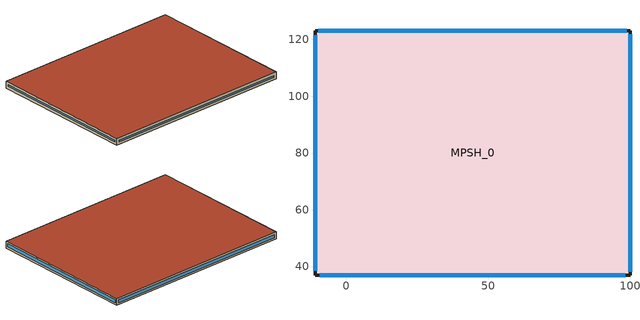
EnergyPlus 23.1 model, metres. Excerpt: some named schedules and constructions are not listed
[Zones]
MPSH_0
 floor ground (MPSH_0:f4UnderGroundSlabCF): -11,37 -11,123 100,123 100,37 z0
 wall outside (90.1-2019 Nonresidential CZ 0 Exterior Wall (Mass)): -11,37 100,37 100,123 -11,123 -11,37 z0:4
 window (DoublePaneClr): -9.41,37 98.41,37 z1.59:2.41; 100,38.18 100,121.82 / 98.82,123 -9.82,123 z1.18:2.82; -11,121.42 -11,38.58 z1.58:2.42
 roof outside (90.1-2019 Nonresidential CZ 3 Exterior Roof (Mass)): -11,37 100,37 100,123 -11,123 z4
[EnergyManagementSystem:Sensor] Output:Variable Index Key=Environment
Name | Output:Variable
OutdoorTemp | Site Outdoor Air Drybulb Temperature
OutdoorRelHumid | Site Outdoor Air Relative Humidity
[ZoneHVAC:IdealLoadsAirSystem]
MPSH_0 Ideal Loads Air: Maximum Heating Supply Air Temperature {C}=35; Minimum Cooling Supply Air Temperature {C}=12; Maximum Heating Supply Air Humidity Ratio {kgWater/kgDryAir}=0.01; Minimum Cooling Supply Air Humidity Ratio {kgWater/kgDryAir}=0.008; Heating Limit=LimitFlowRateAndCapacity; MaximumHeatingAirFlowRate [m3/s]=Autosize; MaximumSensibleHeatingCapacity [W]=Autosize; Cooling Limit=LimitFlowRateAndCapacity; MaximumCoolingAirFlowRate [m3/s]=Autosize; MaximumTotalCoolingCapacity [W]=Autosize; HeatingAvailabilitySchedule=Off; CoolingAvailabilitySchedule=CoolAvail_MPSH_0; Dehumidification Control Type=Humidistat; Humidification Control Type=Humidistat; Design Specification Outdoor Air Object=MPSH_0MinFreshAir; Demand Controlled Ventilation Type=OccupancySchedule; Outdoor Air Economizer Type=NoEconomizer; Heat Recovery Type=None; SensibleHeatRecoveryEffectiveness=0.7; LatentHeatRecoveryEffectiveness=0.65
[Schedule:Constant]
Off: Value=0
AllOn: Value=1
MPSH_0Heating_SP_Sch: HeatingSetpoint=20
MPSH_0Cooling_SP_Sch: CoolingSetpoint=26
[Schedule:Day:Hourly]
c829e857-8fab-45e0-92a5-cfe941a8525b: Fraction, 0, 0, 0, 0, 0, 0, 0, 0, 0, 0, 0, 0, 0, 0, 0, 0, 0, 0, 0, 0, 0, 0, 0, 0
854f9664-8689-4bf2-80df-5a7dad31a99e: Fraction, 0, 0, 0, 0, 0, 0, 0, 0, 0.1, 0.9, 0.9, 0.9, 0.8, 0.8, 0.8, 0.8, 0.5, 0.2, 0.1, 0.3, 0.3, 0.3, 0.1, 0
0075ec8b-1860-40ae-aaf7-76c3e1af1158: Fraction, 0, 0, 0, 0, 0, 0, 0, 0, 0, 0.5, 0.5, 0.5, 0.5, 0.5, 0.5, 0.5, 1, 1, 1, 1, 1, 0.5, 0.5, 0
78d3876d-7c14-454b-bf14-1c22476de8fd: Fraction, 1, 1, 1, 1, 1, 1, 1, 1, 0, 0, 0, 0, 0, 1, 0, 0, 0, 0, 0, 0, 0, 0, 0, 0
69c12f36-082b-486a-86ff-5c7ea08f40ed: Fraction, 1, 1, 1, 1, 1, 1, 1, 1, 0, 0, 0, 0, 0, 0, 0, 0, 0, 0, 0, 0, 0, 0, 0, 0
74e142ff-8e0d-49d2-9589-e61393d1e5fb: Fraction, 1, 1, 1, 1, 1, 1, 1, 1, 0, 0, 0, 1, 1, 1, 1, 1, 0, 0, 0, 0, 0, 0, 0, 1
972a8327-8edf-4033-b0fc-2847f276d867: Fraction, 1, 1, 1, 1, 1, 1, 1, 1, 0, 0, 0, 0, 0, 0, 0, 0, 0, 0, 0, 0, 0, 0, 0, 1
912ce72b-bf8b-4714-9513-5ab24c78dd11: Fraction, 1, 1, 1, 1, 1, 1, 1, 1, 0, 0, 0, 0, 1, 1, 1, 0, 0, 0, 0, 0, 0, 0, 0, 0
9d70d85f-d3d8-45ab-bd58-1d3e83a34fb3: Fraction, 1, 1, 1, 1, 1, 1, 1, 1, 0, 0, 0, 0, 0, 0, 0, 0, 0, 0, 0, 0, 0, 0, 1, 1
b0540a9d-8872-48c7-8c9b-83000e597418: Fraction, 1, 1, 1, 1, 1, 1, 1, 0, 0, 0, 0, 0, 1, 1, 1, 1, 0, 0, 0, 0, 0, 0, 0, 1
848f60e2-c8f2-43fc-a457-d0a49f4edc29: Fraction, 1, 1, 1, 1, 1, 1, 1, 1, 0, 0, 0, 0, 1, 1, 1, 1, 1, 0, 0, 0, 0, 0, 0, 0
f740dad6-4767-4db0-a176-b1031541adc1: Fraction, 1, 1, 1, 1, 1, 1, 1, 1, 0, 0, 0, 0, 1, 1, 1, 1, 1, 0, 0, 0, 0, 0, 0, 1
4c7c737d-df37-4c61-9915-83f077de1b5b: Fraction, 1, 1, 1, 1, 1, 0, 0, 0, 0, 0, 1, 1, 1, 1, 0, 0, 0, 0, 0, 0, 0, 0, 1, 1
c3842717-3c29-4cbe-bc18-ff8c551a5810: Fraction, 1, 1, 1, 1, 1, 0, 0, 0, 0, 0, 0, 0, 0, 0, 0, 1, 1, 1, 1, 1, 1, 1, 1, 1
fd5cc48e-b7bf-414a-9618-472beee63439: Fraction, 1, 1, 1, 1, 1, 1, 1, 0, 0, 0, 0, 0, 0, 0, 0, 0, 0, 0, 0, 0, 0, 0, 1, 1
30685153-3791-425f-8fe2-8aaf51298da3: Fraction, 1, 1, 1, 1, 1, 1, 1, 0, 0, 0, 0, 0, 0, 0, 0, 0, 0, 0, 0, 0, 0, 0, 0, 1
9483f7f5-1a26-41b7-aa1e-c63a0440f038: Fraction, 1, 1, 1, 1, 1, 1, 1, 1, 1, 1, 1, 0, 0, 0, 0, 0, 0, 0, 0, 0, 1, 1, 1, 1
d39ca5bf-1b3c-40e3-8b19-cec30c60613e: Fraction, 1, 1, 1, 1, 1, 1, 0, 0, 0, 0, 0, 0, 0, 0, 0, 0, 0, 0, 0, 0, 0, 1, 1, 1
74b9dda3-d742-4ede-b863-d9286cd6c9a5: Fraction, 1, 1, 1, 1, 0, 0, 0, 0, 0, 0, 0, 0, 0, 0, 0, 0, 0, 0, 0, 0, 0, 1, 1, 1
28bd894d-bd6c-4763-8547-6d6733e8e9f3: Fraction, 1, 1, 1, 1, 1, 1, 1, 1, 1, 1, 1, 1, 1, 1, 0, 0, 0, 0, 0, 0, 1, 1, 1, 1
e8b5f6d3-c4a0-4bbb-a001-84dc452be11b: Fraction, 1, 1, 1, 1, 1, 1, 0, 0, 0, 0, 0, 0, 0, 0, 0, 0, 0, 0, 0, 0, 0, 0, 1, 1
df304ce8-ad29-4d37-8eb0-1e78a2f8ff38: Fraction, 0, 1, 1, 1, 1, 1, 1, 1, 0, 0, 0, 0, 0, 1, 0, 0, 0, 0, 1, 1, 1, 1, 1, 1
72c91834-086e-4566-8c09-01a9f94caa91: Fraction, 1, 1, 1, 1, 1, 1, 0, 0, 0, 0, 0, 0, 1, 1, 0, 0, 1, 1, 1, 1, 1, 1, 1, 1
0edfeb8c-f414-4ee9-b341-80bd82fedb76: Fraction, 1, 1, 1, 1, 1, 1, 1, 1, 0, 0, 0, 0, 0, 0, 0, 0, 0, 0, 0, 0, 0, 1, 1, 1
823e190f-7c51-4483-ad7b-ccb775fbeafa: Fraction, 1, 1, 1, 0, 0, 0, 0, 0, 0, 0, 0, 0, 0, 0, 0, 0, 0, 0, 0, 0, 0, 0, 0, 0
d7e60d02-3ec9-4e96-9745-7bff0c18428e: Fraction, 1, 1, 1, 1, 1, 1, 1, 1, 0, 0, 0, 0, 1, 1, 1, 1, 0, 0, 0, 0, 0, 0, 0, 0
886ff16c-7e0b-427e-8ac5-76cd893c8745: Fraction, 0, 0, 0, 0, 0, 0, 0, 0, 1, 1, 1, 1, 1, 1, 1, 1, 0, 0, 0, 0, 0, 0, 0, 0
e438b5da-3606-48f0-bf64-ec0c094fcfb5: Fraction, 0, 0, 0, 1, 1, 1, 1, 1, 0, 0, 0, 0, 0, 0, 0, 0, 0, 0, 0, 0, 0, 0, 0, 0
056ac452-b7d8-4c60-b225-d80682e9eac2: Fraction, 0, 0, 0, 1, 1, 1, 1, 1, 0, 0, 0, 0, 0, 1, 1, 1, 0, 0, 0, 0, 0, 0, 0, 0
0cfc687c-59d0-4bf3-b58a-edee7cc772cd: Fraction, 0, 1, 1, 1, 1, 1, 1, 1, 0, 0, 0, 0, 0, 1, 1, 0, 0, 0, 0, 0, 0, 0, 0, 0
0f7e434d-f9cf-4765-a6fe-5ce528eb7b2c: Fraction, 0, 0, 0, 0, 1, 1, 1, 1, 0, 0, 0, 0, 0, 0, 0, 0, 0, 0, 0, 0, 0, 0, 0, 0
6b1ba8d1-b41a-477e-b40c-84b9ca96d10b: Fraction, 1, 1, 1, 1, 1, 1, 1, 1, 1, 0, 1, 1, 1, 1, 1, 1, 1, 0, 0, 1, 1, 1, 1, 1
a6bba4ea-a536-476e-ab85-8bd0a87f84e1: Fraction, 1, 1, 1, 1, 1, 1, 1, 1, 0, 0, 0, 1, 1, 1, 1, 1, 0, 1, 1, 1, 1, 1, 1, 1
13004069-d159-42a2-a02b-a0f675748854: Fraction, 0, 1, 1, 1, 1, 1, 1, 1, 0, 0, 0, 0, 1, 1, 1, 0, 0, 0, 0, 0, 0, 0, 0, 0
575872e7-de63-476b-8950-773a190cf011: Fraction, 0, 0, 0, 0, 0, 0, 0, 0, 0, 0, 0, 0, 1, 0, 0, 0, 0, 0, 0, 0, 0, 0, 0, 0
96632c13-839e-404f-9b31-9e13b92402a0: Fraction, 0, 1, 1, 1, 1, 1, 1, 1, 0, 0, 0, 0, 0, 0, 0, 0, 0, 0, 0, 0, 0, 0, 0, 0
64470169-bc7d-468f-ab82-665d8fb00a20: Fraction, 0, 1, 0, 0, 1, 0, 0, 0, 0, 0, 0, 1, 1, 1, 1, 1, 1, 0, 0, 0, 0, 0, 0, 0
ce1d936d-5856-4d96-9b4a-88adbc1bfbe8: Fraction, 0, 0, 0, 0, 0, 0, 0, 0, 0, 0, 0, 0, 1, 0, 1, 0, 0, 0, 0, 0, 0, 0, 0, 0
5f7ea20b-9aba-44bf-960f-c13fc33d55d2: Fraction, 0, 0, 0, 0, 0, 0, 0, 0, 0, 0, 0, 1, 0, 0, 1, 1, 0, 0, 0, 0, 0, 0, 0, 1
cfd310ca-3b81-4d40-8deb-4fb7596cd1b2: Fraction, 0, 0, 0, 1, 1, 1, 1, 1, 0, 0, 0, 1, 1, 1, 1, 0, 0, 0, 0, 0, 0, 1, 1, 0
1785221b-11fc-4789-8af7-ddf428b831a1: Fraction, 0, 1, 1, 1, 1, 1, 1, 1, 0, 0, 0, 1, 1, 1, 1, 1, 0, 0, 1, 0, 0, 1, 1, 1
39a2bb61-7393-4063-86b5-179ce526e0f7: Fraction, 1, 1, 1, 1, 1, 1, 1, 1, 0, 0, 0, 1, 1, 1, 1, 0, 0, 0, 0, 1, 0, 0, 1, 1
cf9f2f76-ac6f-47ba-a6bc-e4c5ade276e4: Fraction, 1, 1, 1, 1, 1, 1, 1, 1, 1, 1, 0, 0, 0, 0, 0, 0, 0, 0, 0, 1, 1, 1, 1, 1
f1797d9d-9375-410e-a7ed-30cf87b8f714: Fraction, 1, 1, 1, 1, 1, 1, 1, 1, 0, 0, 0, 1, 1, 1, 1, 1, 1, 0, 1, 1, 1, 1, 1, 1
8ddb6564-98d1-4d3e-8fde-c203aa11efb3: Fraction, 1, 1, 0, 0, 1, 1, 0, 0, 0, 0, 0, 1, 0, 0, 1, 1, 0, 0, 0, 0, 0, 0, 0, 0
f783e1cc-37df-4fdb-85d4-a92332f6cf58: Fraction, 0, 1, 1, 0, 1, 1, 0, 0, 0, 0, 0, 1, 1, 1, 1, 1, 1, 0, 0, 0, 0, 0, 0, 0
a9c17441-fce5-47c2-9092-4ff8dc5f699a: Fraction, 0, 0, 0, 0, 1, 1, 1, 1, 0, 0, 0, 1, 1, 1, 1, 1, 0, 0, 0, 0, 0, 0, 0, 0
a78b0abc-c082-4172-a07f-9c24bf733d2d: Fraction, 1, 1, 1, 1, 1, 1, 1, 1, 0, 0, 0, 1, 1, 1, 1, 1, 0, 0, 0, 0, 0, 0, 0, 0
c2ab59b1-9c4e-4fce-9066-e12538c39646: Fraction, 0, 0, 1, 1, 1, 1, 1, 0, 0, 0, 0, 1, 1, 1, 1, 1, 1, 0, 0, 0, 0, 0, 0, 0
794fe4f6-5c3b-473a-808e-efdae3ce4199: Fraction, 0, 0, 0, 0, 0, 0, 0, 0, 0, 0, 0, 0, 0, 1, 0, 0, 0, 0, 0, 0, 0, 0, 0, 0
e1a19dc9-1d4a-4592-9e42-b91014e91645: Fraction, 0, 0, 0, 0, 0, 0, 0, 0, 0, 0, 0, 1, 1, 1, 0, 0, 0, 0, 0, 0, 0, 0, 0, 0
82d92897-0bc1-46a7-8c11-94f11433ae72: Fraction, 0, 0, 0, 0, 0, 0, 0, 0, 0, 0, 0, 0, 1, 1, 1, 1, 0, 0, 0, 0, 0, 0, 0, 0
c6cd4b57-ceba-4f4a-ac8c-b03fc48fe47f: Fraction, 0, 0, 0, 1, 1, 1, 1, 1, 0, 0, 0, 1, 1, 1, 1, 1, 0, 0, 0, 0, 0, 0, 0, 0
7fee0472-7b40-4b51-a179-9bfd02b8f2cb: Fraction, 1, 1, 1, 0, 1, 1, 1, 1, 0, 0, 0, 1, 1, 1, 1, 1, 1, 0, 0, 0, 0, 0, 0, 1
163e1bce-0577-4e28-a4cd-fa7dfc7f22cc: Fraction, 1, 1, 1, 1, 1, 1, 1, 1, 0, 0, 0, 1, 1, 1, 1, 1, 1, 0, 0, 0, 0, 0, 0, 1
2a2e8ec7-3db9-4a8c-8a6f-1fdecd8deb26: Fraction, 1, 1, 1, 1, 0, 0, 0, 1, 0, 0, 1, 1, 1, 1, 1, 1, 1, 0, 0, 0, 0, 0, 0, 0
65c9c1b7-bfb4-48b2-8e78-beb8ab3ad7ec: Fraction, 1, 1, 1, 1, 0, 0, 0, 0, 0, 0, 0, 1, 1, 1, 1, 1, 1, 0, 0, 0, 0, 0, 0, 0
5402918c-ee5c-410c-b762-6c66ba134a48: Fraction, 0, 0, 0, 0, 0, 0, 0, 0, 0, 0, 0, 1, 1, 1, 1, 1, 0, 0, 0, 0, 0, 1, 1, 1
2115f7b0-2b22-487b-a04c-cc245c960ccc: Fraction, 1, 1, 1, 1, 1, 1, 1, 1, 1, 1, 0, 0, 0, 0, 1, 1, 0, 0, 0, 1, 1, 0, 1, 0
534fc1f0-7c59-4e81-a952-87a896999a11: Fraction, 0, 1, 1, 1, 1, 1, 1, 1, 1, 1, 1, 1, 0, 1, 0, 1, 1, 1, 1, 1, 1, 1, 1, 1
4d35d90a-66ef-43f5-96b8-471775f83efc: Fraction, 1, 1, 1, 1, 1, 1, 1, 1, 0, 0, 0, 1, 0, 1, 1, 0, 0, 0, 0, 1, 0, 1, 1, 1
f17462c8-9167-4994-b6f7-cf845c675762: Fraction, 1, 1, 1, 1, 1, 1, 1, 1, 0, 0, 0, 1, 1, 1, 1, 1, 1, 1, 0, 0, 0, 0, 0, 0
4728c026-ef78-4d77-8a0b-fd048c339435: Fraction, 1, 0, 1, 1, 1, 0, 1, 1, 0, 0, 0, 1, 1, 1, 1, 1, 1, 0, 0, 0, 0, 0, 0, 0
03d69f76-856a-416c-b092-65d88c314695: Fraction, 0, 0, 0, 0, 0, 1, 1, 0, 0, 0, 0, 0, 1, 1, 1, 1, 0, 0, 0, 0, 1, 1, 1, 0
520f8ea9-cd88-45a2-b03e-fbf0c165637d: Fraction, 0, 1, 0, 1, 1, 1, 1, 1, 0, 0, 0, 1, 1, 1, 1, 1, 1, 0, 0, 0, 0, 0, 0, 0
4c3b89af-0593-4759-b340-6a5ef1378721: Fraction, 0, 1, 1, 1, 1, 1, 0, 1, 0, 0, 0, 1, 1, 1, 1, 1, 1, 1, 0, 0, 0, 0, 0, 0
9843b251-95b3-46d8-a190-be0461f14640: Fraction, 0, 0, 0, 1, 1, 1, 1, 1, 0, 0, 0, 1, 1, 1, 1, 1, 1, 1, 0, 0, 0, 0, 0, 0
0f3cfbdb-3515-4787-818e-a58968dd3768: Fraction, 0, 0, 0, 0, 1, 1, 1, 1, 0, 0, 0, 1, 1, 1, 1, 1, 1, 1, 0, 0, 0, 0, 0, 0
23f25ff4-ff98-450b-86eb-1d7552bc01c3: Fraction, 0, 0, 1, 1, 1, 1, 1, 1, 0, 0, 0, 1, 1, 1, 1, 1, 0, 1, 1, 1, 0, 1, 1, 1
c2bdd908-fdec-4ce1-a948-9dc862396a0b: Fraction, 0, 0, 0, 0, 1, 1, 1, 1, 0, 0, 1, 1, 1, 1, 1, 1, 1, 0, 0, 0, 0, 0, 0, 0
7603d111-2ce5-4b39-97d9-eb42c4f3b946: Fraction, 0, 0, 0, 0, 0, 1, 0, 0, 0, 1, 1, 1, 1, 1, 1, 1, 1, 1, 0, 0, 0, 0, 0, 0
ab2c21e9-5893-48fe-8e03-44497bbc9e28: Fraction, 0, 0, 0, 1, 1, 1, 1, 0, 0, 0, 0, 1, 1, 1, 1, 1, 1, 1, 0, 0, 0, 0, 0, 0
782d0bb2-beec-47c7-9d2d-ae0ab9db9465: Fraction, 1, 1, 1, 0, 1, 0, 1, 1, 0, 0, 0, 0, 1, 1, 1, 1, 1, 0, 0, 0, 0, 0, 0, 0
03a386dd-815a-4e2f-a4e8-5c08ab12d476: Fraction, 0, 0, 1, 1, 1, 1, 1, 1, 0, 1, 1, 1, 1, 1, 0, 1, 0, 0, 0, 1, 0, 0, 1, 1
1c5da11e-87c7-4662-9962-9b4b1e4f8eb2: Fraction, 1, 1, 1, 1, 1, 1, 0, 1, 0, 1, 1, 1, 1, 1, 1, 1, 1, 1, 0, 0, 0, 0, 0, 0
23bbfddb-c587-42f3-b831-b3f03550b8e9: Fraction, 0, 1, 1, 1, 1, 1, 0, 1, 0, 0, 0, 1, 1, 1, 0, 0, 0, 0, 0, 0, 0, 0, 0, 1
77c463b4-16d3-4e0d-9d26-993a9b7eeaf2: Fraction, 1, 1, 1, 1, 1, 1, 1, 1, 0, 1, 1, 1, 1, 1, 1, 0, 1, 0, 0, 1, 1, 1, 1, 1
69530671-e675-4195-98b2-320ea15ca3b4: Fraction, 1, 1, 1, 1, 1, 1, 1, 0, 0, 0, 0, 0, 1, 1, 1, 1, 0, 0, 0, 0, 0, 0, 1, 0
ecbb6803-181f-48e7-99f9-2218ea86a047: Fraction, 0, 0, 1, 1, 1, 1, 1, 1, 0, 1, 1, 1, 1, 1, 1, 1, 1, 1, 1, 0, 0, 0, 0, 0
2eee4085-d989-4831-ab40-410c62d38f83: Fraction, 1, 1, 1, 1, 1, 1, 1, 1, 0, 0, 1, 1, 1, 0, 0, 0, 0, 0, 0, 1, 0, 1, 1, 1
b09dd9ca-3462-4712-9a00-cf9233b28111: Fraction, 1, 1, 1, 1, 1, 1, 1, 1, 0, 0, 0, 1, 1, 1, 1, 1, 0, 0, 0, 0, 0, 1, 1, 1
063bfc53-a36c-4950-944a-491827d21388: Fraction, 1, 1, 1, 1, 1, 1, 1, 1, 0, 1, 1, 0, 1, 1, 1, 0, 0, 0, 0, 1, 1, 1, 1, 1
4cc15d3a-2da3-4e0c-9a81-cca39e462df8: Fraction, 1, 1, 1, 1, 1, 1, 1, 1, 0, 0, 1, 1, 1, 1, 1, 1, 1, 1, 0, 0, 0, 0, 0, 0
1f51434d-7f05-4e60-bee1-38256b0d2d6e: Fraction, 0, 1, 1, 0, 1, 1, 1, 1, 0, 1, 1, 1, 1, 1, 1, 1, 0, 1, 1, 1, 1, 1, 1, 1
26567613-88b2-4c06-a658-304c43b6cb41: Fraction, 1, 1, 0, 1, 1, 1, 1, 1, 0, 0, 1, 1, 1, 0, 0, 0, 1, 1, 0, 1, 1, 1, 1, 1
0acd61fe-b60e-4afa-9aba-65ae4fbbe7d7: Fraction, 1, 1, 1, 1, 1, 1, 1, 1, 0, 0, 1, 1, 1, 1, 1, 0, 1, 1, 1, 1, 1, 1, 1, 1
7e24c48e-8dee-435a-a549-875b17da802f: Fraction, 1, 1, 1, 1, 1, 1, 1, 1, 1, 0, 1, 1, 1, 1, 1, 0, 1, 0, 0, 1, 1, 1, 1, 1
c42d0051-e4cb-4841-832b-4208b81e230f: Fraction, 1, 1, 1, 1, 1, 1, 1, 1, 1, 1, 1, 1, 1, 1, 0, 0, 0, 0, 0, 0, 0, 1, 1, 1
c573ff21-36a9-4258-9485-9bb71da048ca: Fraction, 1, 1, 1, 1, 0, 0, 0, 0, 0, 0, 1, 1, 1, 1, 1, 1, 1, 0, 0, 0, 0, 0, 0, 0
028d9817-30b3-491e-8e75-22a0d7d4275d: Fraction, 0, 1, 1, 1, 1, 1, 1, 1, 0, 0, 0, 1, 1, 1, 1, 1, 1, 1, 0, 0, 0, 0, 0, 0
50871d10-a4f1-45ef-99bf-81ba038c9d23: Fraction, 0, 1, 0, 0, 1, 0, 1, 0, 0, 0, 1, 1, 1, 1, 1, 1, 1, 0, 0, 0, 0, 0, 0, 0
56e46481-ac27-40f8-9af6-c5bbe57ee940: Fraction, 0, 1, 1, 1, 1, 1, 1, 1, 0, 1, 1, 1, 1, 1, 1, 1, 1, 1, 0, 0, 0, 0, 0, 0
61161f70-7bf4-480e-8982-97974a8bc340: Fraction, 0, 0, 0, 0, 1, 0, 0, 0, 0, 1, 1, 1, 1, 1, 1, 1, 1, 1, 1, 0, 0, 0, 0, 0
2be64e20-9ea5-43da-ab34-aca42649f4f1: Fraction, 0, 0, 0, 0, 1, 1, 0, 1, 0, 0, 1, 1, 0, 1, 1, 1, 1, 1, 1, 1, 1, 1, 1, 1
be0b67ca-fde3-43f1-b769-f9ec03ac1758: Fraction, 1, 1, 1, 1, 1, 1, 1, 1, 0, 0, 0, 1, 1, 1, 1, 1, 1, 0, 0, 0, 0, 0, 0, 0
b6f4f956-5916-413d-a9f3-ed996ab64cbd: Fraction, 0, 1, 1, 1, 1, 1, 1, 1, 0, 0, 1, 1, 1, 0, 0, 0, 0, 0, 0, 0, 0, 0, 0, 1
e5539f32-3450-4a0a-9d81-26b94ab4685b: Fraction, 1, 1, 1, 1, 1, 1, 1, 1, 0, 0, 1, 1, 1, 1, 1, 1, 1, 0, 1, 0, 0, 0, 0, 0
1c541d91-2feb-4326-8e3f-3bcf01ea2391: Fraction, 0, 0, 0, 0, 1, 1, 0, 0, 0, 0, 1, 1, 0, 0, 0, 1, 1, 0, 0, 1, 1, 1, 1, 1
9d67530d-dd75-40e9-8b84-75356f21342d: Fraction, 1, 1, 1, 1, 1, 1, 1, 1, 0, 0, 0, 1, 1, 1, 1, 0, 0, 1, 1, 1, 1, 1, 1, 1
652177fe-9fdf-4db5-b18c-c14509134a01: Fraction, 1, 1, 1, 1, 1, 1, 1, 1, 0, 0, 0, 1, 1, 1, 1, 0, 1, 1, 0, 0, 0, 0, 0, 0
86874d0a-7110-44c3-8582-fb96d55d9f64: Fraction, 0, 0, 0, 0, 1, 0, 0, 0, 0, 1, 0, 1, 1, 1, 0, 1, 1, 1, 1, 1, 1, 1, 1, 1
80588f4b-13af-4c00-80ad-07e1f236659a: Fraction, 1, 1, 1, 1, 1, 1, 1, 1, 1, 0, 0, 1, 1, 1, 1, 1, 0, 0, 0, 0, 0, 0, 0, 0
8172c72f-61d7-45b8-bab4-76b5f7631d44: Fraction, 1, 1, 1, 1, 1, 1, 1, 1, 0, 1, 1, 1, 1, 1, 1, 0, 0, 0, 0, 0, 0, 0, 0, 0
2ef38132-c168-46a3-b451-06642cc1c43a: Fraction, 1, 1, 1, 0, 1, 1, 0, 1, 0, 0, 0, 1, 1, 1, 0, 0, 0, 0, 0, 0, 0, 0, 0, 0
74b7cc80-193b-45c6-8be6-4325bd5264ca: Fraction, 0, 0, 0, 0, 0, 0, 0, 0, 1, 1, 1, 1, 1, 1, 1, 1, 1, 1, 1, 0, 0, 0, 0, 0
b5de239c-dc4f-4636-80cd-11140e9a989a: Fraction, 0, 0, 0, 0, 1, 0, 1, 1, 1, 1, 1, 1, 1, 1, 1, 1, 1, 1, 0, 0, 0, 0, 0, 0
75f435b2-c05e-4220-9a32-285272d32296: Fraction, 0, 0, 0, 0, 0, 1, 1, 1, 1, 1, 1, 1, 1, 1, 1, 1, 1, 1, 1, 0, 0, 0, 0, 0
99995984-96b7-4ad9-9986-ff1515bbfaae: Fraction, 0, 0, 0, 0, 1, 0, 1, 0, 0, 1, 1, 1, 1, 1, 1, 1, 1, 1, 1, 0, 0, 0, 0, 0
3cb6481c-f891-4e0b-8bf4-50484652d288: Fraction, 0, 0, 0, 0, 1, 1, 1, 1, 0, 1, 1, 1, 1, 1, 1, 1, 1, 1, 1, 0, 0, 0, 0, 0
cada20b3-44f4-4aac-aeec-96e3694689ff: Fraction, 0, 0, 0, 0, 0, 0, 0, 0, 1, 1, 1, 1, 1, 1, 0, 0, 0, 0, 0, 1, 0, 0, 0, 0
72c87a06-edc3-4606-8bf6-87bc67580495: Fraction, 0, 1, 0, 0, 1, 0, 1, 1, 0, 1, 1, 1, 1, 0, 1, 0, 0, 0, 0, 0, 0, 0, 0, 1
a3adb7a1-3e03-4348-a8b1-c32bcbbac3ef: Fraction, 1, 0, 1, 1, 1, 1, 1, 0, 0, 1, 1, 1, 0, 0, 1, 1, 1, 0, 0, 0, 0, 0, 0, 0
888ad2b3-5c28-47d8-a5d4-d75c3cf0c2cb: Fraction, 1, 1, 0, 1, 1, 1, 1, 1, 0, 1, 1, 1, 1, 1, 1, 0, 0, 0, 0, 0, 0, 0, 0, 0
bae7a060-a74c-4079-8039-808fcfe99a3b: Fraction, 0, 1, 1, 1, 1, 1, 1, 1, 0, 1, 1, 1, 0, 1, 1, 1, 0, 1, 0, 1, 1, 0, 1, 0
7c3a1b02-b403-493a-a955-8cd47943e330: Fraction, 1, 1, 1, 1, 1, 1, 1, 1, 0, 0, 0, 0, 1, 0, 0, 0, 0, 0, 0, 0, 0, 0, 1, 0
d9e3f0cc-4049-4d7f-b372-1da967c2552d: Fraction, 1, 1, 0, 1, 1, 1, 1, 1, 0, 1, 1, 1, 1, 1, 1, 1, 1, 1, 0, 0, 0, 0, 0, 0
53c11b00-f37e-4595-9e16-afae09cdfaf3: Fraction, 0, 0, 0, 0, 0, 0, 0, 0, 0, 1, 1, 0, 0, 1, 1, 0, 0, 0, 0, 0, 0, 1, 1, 1
1836ad4d-4709-4a3b-b7cd-e3bcdd28167f: Fraction, 1, 1, 1, 1, 1, 1, 0, 0, 0, 0, 1, 1, 1, 1, 1, 1, 1, 1, 0, 0, 0, 0, 0, 0
e29a22a2-4d7c-4d3d-9aa3-59ecdc4b0dd4: Fraction, 0, 0, 0, 0, 0, 0, 0, 0, 0, 0, 1, 1, 1, 1, 1, 1, 1, 1, 0, 0, 0, 0, 0, 0
40fb4106-6da5-4241-9d48-425f469fa385: Fraction, 0, 0, 0, 1, 1, 1, 0, 0, 0, 0, 0, 0, 1, 1, 0, 0, 1, 1, 0, 0, 0, 1, 1, 1
c09bc811-ff93-4f2f-b952-e1d0975fe4e4: Fraction, 1, 1, 1, 1, 1, 1, 1, 1, 0, 1, 1, 1, 0, 0, 0, 0, 0, 0, 0, 0, 0, 0, 0, 1
24081a49-f5bf-45c8-b12c-a805c7b3c9c4: Fraction, 1, 1, 1, 1, 1, 1, 1, 1, 1, 0, 0, 0, 1, 1, 1, 1, 0, 0, 0, 0, 0, 0, 1, 1
7a30a26f-f2d5-4368-9745-6bd430030561: Fraction, 1, 1, 1, 1, 1, 1, 1, 1, 0, 0, 1, 1, 1, 1, 1, 1, 1, 0, 0, 0, 0, 0, 0, 0
50ea642a-21b5-4995-87e8-166981922fa1: Fraction, 1, 1, 1, 1, 1, 1, 1, 1, 0, 0, 1, 1, 1, 1, 0, 0, 1, 1, 1, 1, 1, 1, 1, 1
a7deda68-6c08-489d-a69b-3fa0a6b9a098: Fraction, 1, 1, 1, 1, 1, 1, 1, 1, 0, 0, 1, 1, 1, 1, 0, 0, 0, 1, 1, 1, 1, 1, 1, 1
c9c36355-c14f-4a51-927a-c74c92e66dfe: Fraction, 0, 0, 0, 0, 1, 1, 1, 1, 0, 0, 0, 0, 0, 0, 0, 0, 0, 0, 0, 0, 0, 0, 1, 1
b926dac0-b4d3-452f-a7f0-94dfaea845fa: Fraction, 1, 1, 1, 1, 1, 1, 1, 1, 1, 1, 1, 1, 1, 1, 1, 1, 1, 1, 1, 0, 0, 0, 0, 0
ce75327c-a853-4b27-879c-a9a898cdf630: Fraction, 0, 0, 0, 0, 0, 0, 0, 0, 0, 0, 1, 1, 1, 1, 1, 0, 0, 0, 0, 0, 0, 1, 1, 1
ac6fb462-1721-4ebb-bfea-d248c79549b2: Fraction, 1, 1, 1, 1, 1, 1, 1, 1, 1, 0, 0, 0, 1, 1, 1, 1, 1, 0, 0, 0, 0, 0, 0, 0
13393e79-14d3-4107-a3c4-b1eac81c2646: Fraction, 0, 1, 0, 0, 0, 1, 1, 1, 0, 0, 1, 1, 1, 0, 0, 0, 0, 0, 0, 0, 0, 0, 0, 0
8096e645-509e-4431-a4db-fccc65ce826f: Fraction, 1, 1, 1, 1, 1, 1, 1, 1, 1, 0, 0, 0, 0, 0, 0, 0, 1, 1, 0, 0, 0, 0, 0, 0
eb1045df-d7de-47c3-b2a0-a20e477580e1: Fraction, 0, 0, 0, 1, 1, 0, 0, 0, 0, 1, 1, 1, 0, 0, 0, 0, 0, 0, 0, 0, 0, 0, 0, 0
753c45cc-3d83-49d0-9f88-3d155a81a471: Fraction, 0, 0, 0, 0, 0, 0, 0, 0, 0, 1, 1, 1, 0, 0, 0, 0, 0, 0, 0, 0, 1, 1, 1, 1
36f2e4dc-0305-44b1-893e-736b0a384ee4: Fraction, 1, 1, 1, 1, 1, 1, 1, 1, 0, 0, 1, 1, 1, 1, 1, 1, 1, 1, 1, 0, 0, 0, 0, 0
6e271a0a-b06d-4612-a898-0367a6a0a5d4: Fraction, 0, 1, 1, 1, 1, 1, 0, 0, 0, 1, 1, 1, 1, 1, 1, 1, 1, 0, 0, 0, 0, 0, 0, 0
2462e6fa-71ad-42cc-8568-512a1f5b8c66: Fraction, 0, 1, 1, 1, 1, 1, 1, 1, 1, 0, 0, 1, 1, 1, 1, 1, 0, 0, 0, 0, 0, 0, 0, 0
774a56cb-cbf6-4b34-85d7-5d9047a25847: Fraction, 0, 0, 0, 0, 0, 0, 0, 0, 0, 0, 0, 0, 1, 1, 1, 1, 0, 0, 0, 0, 0, 0, 0, 1
119bfe60-6608-40e8-aeac-ed5d27f86ec2: Fraction, 0, 0, 0, 0, 0, 0, 0, 0, 0, 0, 0, 0, 1, 1, 1, 1, 1, 1, 0, 0, 0, 0, 0, 0
3127b258-2588-432a-a12a-91858a218a74: Fraction, 0, 0, 1, 1, 1, 1, 1, 1, 0, 0, 0, 0, 0, 0, 0, 0, 0, 0, 0, 0, 0, 0, 0, 0
c477af91-634d-403e-9d23-f0a6d81e7076: Fraction, 0, 0, 0, 0, 0, 0, 0, 0, 0, 0, 0, 0, 0, 0, 0, 0, 0, 0, 0, 0, 0, 0, 1, 1
1636e75e-bcf1-4960-bc25-ae82590061a7: Fraction, 0, 0, 0, 1, 1, 1, 1, 1, 1, 0, 0, 0, 0, 0, 0, 0, 1, 0, 0, 0, 0, 0, 0, 0
31bc5a64-3624-4118-9b93-bbe43e1a675b: Fraction, 0, 0, 0, 1, 1, 1, 1, 1, 0, 0, 1, 1, 1, 1, 1, 1, 1, 0, 0, 0, 0, 0, 0, 0
53f053c2-1c71-48d4-87e0-64849ccb644c: Fraction, 0, 1, 1, 1, 1, 1, 1, 0, 0, 0, 1, 1, 1, 1, 1, 1, 1, 1, 0, 0, 0, 0, 0, 0
0ea06e73-816b-4d32-80d7-9f66a174735b: Fraction, 0, 0, 0, 0, 0, 0, 0, 0, 0, 1, 1, 1, 1, 1, 1, 1, 0, 0, 0, 0, 0, 0, 0, 0
0e54a70a-6adc-4f7c-87b0-472d0114e759: Fraction, 0, 1, 1, 1, 1, 1, 1, 1, 1, 1, 1, 0, 1, 1, 1, 1, 1, 1, 0, 0, 0, 0, 0, 0
4bd1a048-6fef-4ba8-95eb-2d4d53ed317e: Fraction, 0, 1, 0, 1, 0, 0, 0, 1, 0, 0, 1, 1, 1, 1, 1, 1, 1, 1, 1, 0, 1, 1, 0, 0
60f50414-caf3-498e-ab07-82caf5a259e4: Fraction, 0, 0, 0, 0, 0, 0, 0, 0, 0, 0, 1, 1, 1, 1, 1, 1, 1, 1, 1, 1, 0, 0, 0, 0
2466c6ef-2cdf-41a6-8bb3-11e1dc55da92: Fraction, 0, 0, 0, 0, 0, 0, 0, 0, 1, 1, 1, 1, 1, 1, 1, 1, 1, 0, 0, 0, 0, 0, 0, 0
dec77d27-4408-4e4c-a7d8-2b508790cddd: Fraction, 0, 0, 0, 0, 0, 0, 0, 0, 0, 0, 1, 0, 0, 1, 1, 1, 1, 1, 1, 0, 0, 0, 0, 0
6507bbad-272e-4557-b9fe-cd6ee8915a99: Fraction, 0, 0, 0, 1, 1, 0, 0, 0, 0, 1, 1, 1, 1, 0, 0, 0, 0, 0, 0, 0, 0, 0, 1, 0
f537d60c-7cb7-428a-9549-8c09d821d6c3: Fraction, 0, 1, 1, 1, 1, 0, 1, 1, 0, 0, 0, 0, 1, 1, 1, 1, 1, 1, 1, 0, 0, 0, 0, 0
679de760-87ac-4657-8294-c79c104b7c0c: Fraction, 0, 1, 0, 0, 1, 0, 1, 0, 0, 1, 1, 1, 1, 1, 1, 1, 1, 1, 1, 1, 0, 0, 0, 0
27254063-7dc9-48f4-82fe-bf622374332d: Fraction, 0, 0, 0, 0, 0, 0, 0, 0, 0, 1, 1, 1, 1, 1, 1, 1, 1, 1, 1, 1, 1, 0, 0, 0
adf322b0-46e9-49d8-be4b-19c6fb6627f2: Fraction, 0, 0, 0, 0, 0, 0, 0, 0, 1, 1, 1, 1, 1, 1, 1, 1, 1, 1, 1, 1, 1, 0, 0, 0
efabeb29-bc47-46a4-b073-91bcdedaa144: Fraction, 0, 0, 0, 0, 0, 0, 0, 1, 0, 1, 0, 0, 1, 1, 1, 0, 0, 1, 0, 0, 0, 0, 0, 0
a54b19a4-8c59-4ab1-a1d7-c678f7fbba38: Fraction, 0, 0, 0, 1, 1, 1, 1, 0, 0, 0, 0, 1, 1, 1, 1, 1, 1, 0, 0, 0, 0, 0, 0, 0
2418f706-818a-466f-bb99-3235ff450cc7: Fraction, 0, 1, 0, 0, 0, 0, 0, 0, 0, 1, 1, 1, 1, 1, 1, 1, 1, 1, 1, 0, 1, 0, 0, 0
80149049-a120-450f-afc1-fcfa9c0a56ca: Fraction, 0, 0, 0, 0, 0, 0, 0, 0, 0, 0, 0, 1, 1, 1, 1, 1, 1, 0, 1, 1, 1, 1, 1, 0
f39ac5d3-5008-46a0-9000-26e8db62ca05: Fraction, 0, 1, 1, 0, 1, 0, 0, 1, 0, 0, 0, 1, 1, 1, 0, 0, 1, 0, 0, 1, 1, 1, 1, 0
b626eacb-0126-4cf9-8ebd-4917faf71df2: Fraction, 1, 1, 1, 1, 1, 1, 1, 1, 0, 0, 0, 1, 1, 1, 1, 1, 1, 1, 0, 0, 0, 0, 1, 1
3a4f823f-6902-4efc-a8cd-cf281a56b38b: Fraction, 0, 1, 0, 0, 1, 1, 1, 1, 0, 0, 1, 1, 1, 0, 0, 0, 0, 1, 0, 1, 1, 0, 1, 1
11e9c6b1-7a8a-42b7-a30b-b6c904953ef8: Fraction, 1, 1, 1, 1, 0, 0, 0, 0, 0, 0, 0, 1, 1, 0, 1, 1, 1, 1, 1, 0, 0, 0, 0, 0
be129e63-deb6-48ec-8b77-e39468b8bfdf: Fraction, 0, 0, 0, 0, 1, 1, 1, 1, 1, 0, 1, 1, 1, 0, 1, 1, 1, 0, 0, 0, 0, 0, 0, 0
72502d18-a7d0-4ffd-b0d4-953e5cfb0053: Fraction, 0, 1, 1, 1, 1, 1, 1, 1, 0, 0, 0, 1, 1, 1, 1, 1, 0, 0, 0, 0, 0, 0, 0, 0
5cdc7593-90fd-4f30-8feb-fa35e9113084: Fraction, 0, 0, 0, 0, 0, 0, 0, 0, 0, 0, 0, 1, 1, 0, 1, 1, 1, 1, 0, 0, 0, 0, 0, 0
23a83bbc-c4af-468e-93df-c33640f67a92: Fraction, 0, 0, 0, 0, 0, 0, 0, 0, 0, 1, 0, 1, 1, 1, 1, 1, 1, 1, 0, 0, 0, 0, 0, 0
7dc15d7b-80dd-4c64-aa4a-49db5821b562: Fraction, 0, 0, 0, 0, 0, 0, 0, 0, 0, 0, 1, 1, 1, 0, 1, 1, 1, 1, 0, 0, 0, 0, 0, 0
c0fbe00b-0588-452b-a1be-31fe954abae3: Fraction, 0, 0, 0, 0, 0, 0, 1, 1, 1, 0, 1, 0, 0, 0, 0, 0, 0, 0, 0, 1, 0, 0, 0, 0
3a4197a8-7937-4432-b861-acbe182e99e3: Fraction, 1, 0, 0, 0, 1, 0, 0, 0, 0, 0, 1, 1, 0, 1, 1, 1, 1, 0, 0, 0, 0, 0, 0, 0
39c9cd7f-9fe0-42b9-b967-b467211a5568: Fraction, 0, 0, 0, 0, 0, 0, 0, 0, 0, 1, 1, 1, 0, 0, 1, 1, 1, 1, 0, 0, 0, 0, 0, 0
53030e54-a0fa-4fa6-8330-d7cbbf0c646f: Fraction, 0, 0, 0, 0, 0, 0, 0, 0, 0, 1, 1, 1, 1, 1, 1, 1, 1, 1, 1, 0, 0, 0, 0, 0
bfbf3c02-f163-43aa-bc53-69eb966c3c8f: Fraction, 0, 0, 0, 0, 0, 0, 0, 0, 0, 1, 1, 1, 0, 0, 1, 1, 1, 0, 0, 0, 0, 0, 0, 0
951635a0-f4a2-495b-b798-9e25deaa97a1: Fraction, 0, 0, 0, 0, 1, 0, 0, 0, 0, 0, 1, 1, 1, 1, 1, 1, 1, 1, 0, 0, 0, 0, 1, 0
6fc211e5-ac83-4b38-8988-9d3b02f42c76: Fraction, 0, 1, 1, 1, 1, 1, 1, 0, 0, 0, 1, 1, 1, 0, 0, 0, 0, 0, 1, 1, 1, 1, 1, 1
594f8200-a129-475c-87d0-198cebcc8925: Fraction, 1, 1, 1, 1, 1, 1, 0, 0, 0, 0, 1, 1, 1, 0, 1, 1, 1, 1, 0, 0, 0, 0, 0, 0
3685b495-a0c4-449c-a4f6-e81f9e8cdf69: Fraction, 0, 1, 1, 1, 1, 1, 1, 1, 0, 0, 0, 0, 0, 0, 1, 1, 0, 0, 0, 0, 0, 0, 0, 0
98117c07-2ce8-4e27-86f4-4a70054a471f: Fraction, 1, 0, 1, 1, 1, 1, 1, 1, 0, 0, 1, 1, 1, 1, 1, 1, 1, 1, 1, 1, 1, 1, 1, 1
b8aa907b-00e9-4059-a9b9-3e83e9dc6083: Fraction, 1, 1, 1, 1, 1, 1, 1, 1, 1, 1, 0, 0, 1, 0, 0, 0, 0, 0, 0, 0, 0, 0, 0, 1
0a3c9631-9b30-4b88-9bfb-f6376bea89f9: Fraction, 1, 1, 1, 1, 1, 1, 1, 1, 0, 0, 0, 0, 0, 0, 1, 1, 0, 0, 0, 0, 1, 0, 0, 1
072f0dd1-2fec-437d-afb4-29a580bad6b2: Fraction, 1, 1, 1, 1, 1, 1, 1, 1, 0, 0, 0, 0, 0, 0, 1, 1, 0, 0, 0, 0, 0, 0, 0, 0
8d847099-2e0d-4b88-aa0a-0dd8b6c57351: Fraction, 0, 1, 0, 1, 1, 1, 1, 1, 0, 0, 0, 1, 1, 1, 0, 0, 0, 0, 0, 0, 0, 0, 0, 0
a47fb8f5-2a1c-44d9-9fca-46b770298bf6: Fraction, 0, 1, 1, 1, 1, 1, 1, 1, 1, 0, 0, 1, 1, 1, 1, 1, 1, 0, 0, 0, 0, 0, 0, 0
7ac2c6c9-edae-4832-b6b0-f6480dffdd35: Fraction, 0, 0, 0, 1, 1, 1, 1, 1, 0, 0, 0, 1, 1, 1, 1, 1, 1, 1, 1, 0, 0, 0, 0, 0
b6597f61-389b-4a66-9d53-336d21ec3809: Fraction, 0, 0, 0, 1, 1, 1, 1, 1, 0, 0, 1, 1, 1, 0, 1, 1, 1, 0, 1, 1, 1, 1, 1, 1
849c2bac-08b9-4d7b-be02-76fe1b8fba28: Fraction, 1, 0, 1, 1, 1, 1, 1, 1, 0, 0, 0, 0, 1, 0, 1, 0, 0, 0, 0, 0, 0, 0, 0, 0
afbce6df-c5e7-472c-948b-3676321e3b58: Fraction, 0, 0, 0, 0, 0, 0, 0, 0, 0, 0, 0, 0, 0, 1, 1, 1, 0, 0, 0, 0, 0, 0, 0, 0
5cf768f0-9329-48d4-9532-4e34ac6b77eb: Fraction, 0, 0, 0, 0, 1, 0, 0, 0, 0, 0, 0, 1, 1, 1, 1, 1, 1, 0, 0, 0, 0, 0, 0, 0
27a98210-0bd8-4b4d-9547-84e268b93111: Fraction, 0, 0, 0, 0, 1, 0, 0, 0, 0, 1, 1, 0, 0, 1, 1, 1, 1, 1, 1, 1, 1, 1, 1, 1
4d42dce6-6046-43ec-b164-f2824aded41d: Fraction, 1, 1, 1, 1, 1, 1, 1, 1, 1, 0, 0, 1, 0, 1, 1, 1, 1, 1, 1, 0, 0, 0, 0, 1
3ce43d95-ff4c-4590-ac4e-bffc1f6a1a88: Fraction, 1, 1, 1, 1, 1, 1, 1, 1, 0, 0, 0, 0, 0, 0, 1, 1, 1, 0, 0, 0, 0, 0, 0, 0
e1897c3d-9712-4873-b441-b0c936d65862: Fraction, 0, 0, 1, 0, 0, 0, 0, 1, 0, 0, 0, 0, 0, 1, 1, 1, 1, 0, 0, 0, 0, 0, 1, 0
ee17b786-56b5-4ad8-8040-73ca9f89178f: Fraction, 0, 0, 1, 1, 1, 1, 1, 1, 0, 0, 0, 1, 1, 1, 1, 1, 1, 1, 0, 0, 0, 0, 0, 0
323c1630-5141-4231-8112-a82e33d5760a: Fraction, 0, 0, 1, 1, 1, 1, 1, 1, 0, 0, 1, 1, 1, 1, 1, 1, 1, 1, 1, 0, 0, 0, 0, 0
2446e11c-a5b0-4aa2-aef0-d83cde6b6782: Fraction, 0, 0, 1, 1, 1, 1, 1, 1, 0, 1, 1, 1, 1, 1, 1, 1, 1, 1, 0, 0, 0, 0, 0, 0
143da8e3-1c45-4193-bbd6-36a28ab5e34c: Fraction, 0, 0, 1, 1, 1, 1, 1, 1, 0, 0, 1, 1, 1, 1, 1, 1, 1, 1, 0, 0, 0, 0, 0, 0
822b476b-5e62-4e03-9cfb-18450220f8b1: Fraction, 0, 0, 1, 1, 1, 1, 1, 1, 0, 1, 0, 1, 1, 1, 1, 1, 1, 1, 0, 0, 0, 0, 0, 0
f9752124-5417-4bab-b546-6dc62f07399f: Fraction, 0, 0, 0, 0, 0, 0, 0, 0, 0, 0, 0, 1, 1, 1, 1, 1, 1, 1, 0, 0, 0, 0, 0, 0
7dd75839-e338-4bda-accd-0ace80819898: Fraction, 0, 0, 0, 0, 0, 0, 0, 0, 0, 1, 1, 1, 1, 1, 1, 1, 1, 0, 0, 0, 0, 0, 0, 0
1958d22d-d20f-4a2e-bcec-f6cf3c4770de: Fraction, 0, 1, 1, 1, 1, 1, 1, 1, 1, 1, 1, 1, 0, 0, 0, 1, 1, 0, 0, 0, 0, 0, 0, 0
9094ce37-aedf-40c5-a408-d18cec9c2321: Fraction, 0, 1, 0, 1, 1, 1, 1, 1, 1, 0, 0, 0, 1, 1, 1, 1, 1, 0, 0, 0, 0, 0, 0, 1
3a3d95ee-931a-4892-a629-193cadc0dd2a: Fraction, 0, 0, 0, 1, 1, 1, 0, 1, 0, 0, 0, 1, 0, 0, 0, 0, 0, 0, 0, 0, 0, 0, 0, 0
b949ad9c-8fde-4ed5-9782-fc39fade882f: Fraction, 1, 1, 1, 1, 1, 1, 1, 1, 0, 0, 0, 1, 1, 0, 0, 0, 0, 0, 0, 0, 0, 0, 0, 0
3fc826d5-ba04-4a8a-9a1c-fc4f70fcd342: Fraction, 0, 0, 0, 0, 0, 0, 1, 1, 0, 0, 0, 0, 1, 1, 1, 0, 0, 0, 0, 0, 0, 0, 0, 0
6a52d38b-01f6-4e7e-9587-65ccedc4366b: Fraction, 0, 0, 1, 1, 1, 1, 1, 1, 0, 0, 0, 0, 1, 1, 1, 1, 0, 0, 0, 0, 0, 0, 0, 0
05e6df21-88a6-4493-b1ba-b904761fe24c: Fraction, 0, 0, 0, 1, 1, 1, 0, 0, 0, 0, 0, 1, 1, 1, 1, 1, 1, 1, 0, 0, 0, 0, 0, 0
032fd088-b096-4f57-af74-d89d5ebcadc9: Fraction, 0, 0, 0, 1, 1, 1, 0, 0, 0, 0, 1, 1, 1, 1, 1, 1, 1, 1, 1, 0, 0, 0, 0, 0
0f4950d2-be13-4e83-8ec9-21ed3f748b0e: Fraction, 0, 0, 0, 0, 0, 1, 1, 0, 0, 0, 0, 0, 0, 0, 0, 0, 0, 0, 0, 0, 0, 0, 0, 0
9ea48c08-31fd-4adc-a593-85885ff845e0: Fraction, 0, 0, 0, 0, 0, 0, 0, 0, 0, 0, 0, 0, 1, 0, 1, 1, 1, 1, 0, 0, 0, 0, 0, 0
d139b7aa-9427-4315-8039-8fcaddc09bd5: Fraction, 0, 0, 0, 0, 0, 1, 1, 1, 0, 0, 0, 1, 1, 1, 1, 1, 0, 0, 0, 0, 0, 0, 0, 0
c64718b0-b035-49f8-8004-ec8d84c91dc4: Fraction, 0, 0, 0, 0, 0, 0, 0, 0, 0, 1, 0, 1, 1, 1, 0, 1, 0, 0, 0, 0, 0, 0, 0, 0
b1a4affc-c353-455e-aba4-d1e93959087e: Fraction, 0, 0, 0, 0, 1, 0, 1, 0, 0, 0, 1, 1, 1, 0, 1, 1, 1, 0, 0, 0, 1, 1, 1, 1
0932d957-fb70-4313-9069-b7f85bfa3360: Fraction, 1, 1, 0, 0, 1, 1, 1, 1, 0, 0, 0, 0, 0, 0, 0, 0, 0, 0, 0, 0, 0, 0, 0, 0
99dcfdc0-db75-4a77-8b00-771682045b07: Fraction, 0, 0, 0, 0, 0, 1, 0, 1, 0, 0, 0, 1, 1, 1, 1, 1, 0, 0, 0, 1, 1, 1, 1, 1
b2ec21c3-bbc2-4521-b27d-456fd25aa264: Fraction, 1, 1, 1, 0, 0, 1, 1, 1, 0, 0, 0, 0, 0, 0, 0, 0, 0, 0, 0, 0, 0, 0, 0, 0
2325ad60-9436-458a-83b3-ddc016471018: Fraction, 0, 0, 0, 0, 1, 0, 1, 1, 1, 0, 0, 0, 1, 0, 0, 0, 0, 0, 0, 0, 0, 0, 0, 0
9cfa3efe-00b3-4dd3-8577-5f25f740b002: Fraction, 0, 0, 0, 1, 0, 0, 0, 0, 0, 0, 0, 1, 1, 0, 1, 1, 0, 1, 0, 0, 0, 0, 0, 0
4abe971d-32e2-4b06-b618-22c213dd8ae5: Fraction, 0, 0, 0, 0, 0, 0, 0, 0, 0, 0, 0, 1, 1, 0, 0, 0, 0, 0, 0, 0, 0, 0, 0, 1
245dcc11-9196-4772-af1e-9003a231336b: Fraction, 1, 0, 1, 1, 1, 1, 1, 1, 0, 0, 0, 1, 1, 1, 1, 1, 0, 0, 0, 0, 0, 0, 0, 0
a40d971c-981f-47da-9f5c-ee444bbd4d46: Fraction, 0, 1, 1, 1, 1, 1, 1, 1, 0, 0, 1, 0, 0, 0, 1, 0, 0, 0, 0, 0, 1, 1, 1, 1
b971eb2a-1517-4edd-93a9-c33cfac30033: Fraction, 1, 1, 1, 0, 1, 0, 0, 0, 0, 0, 0, 0, 1, 1, 1, 1, 0, 1, 0, 0, 0, 0, 0, 0
f0793bc3-39bd-4129-bacd-0d2ffcbb780b: Fraction, 0, 0, 0, 0, 0, 0, 1, 1, 0, 0, 0, 1, 1, 0, 0, 0, 0, 0, 0, 0, 0, 0, 0, 0
7473dcbb-a4b8-4e2e-a84d-2b9beace7c6a: Fraction, 0, 1, 1, 1, 1, 1, 0, 1, 1, 1, 1, 0, 0, 0, 0, 0, 0, 0, 0, 0, 0, 0, 0, 0
28e29761-95e3-480d-a843-e59873e0e0cd: Fraction, 0, 0, 0, 1, 0, 1, 1, 0, 0, 0, 0, 1, 0, 1, 1, 1, 1, 1, 1, 0, 0, 0, 0, 0
63475561-3bc1-4d41-aed4-8077bcf4fc38: Fraction, 0, 0, 0, 1, 1, 1, 0, 0, 0, 0, 0, 0, 1, 1, 1, 1, 0, 0, 0, 0, 0, 0, 0, 0
341e049b-7b3b-4720-a3a5-2264f1ba8586: Fraction, 0, 1, 1, 1, 1, 0, 1, 1, 0, 0, 0, 1, 1, 1, 1, 1, 1, 1, 1, 0, 0, 0, 0, 0
811392f9-357b-4101-a77d-e84a64125de3: Fraction, 0, 0, 0, 0, 0, 0, 0, 0, 0, 0, 1, 1, 1, 1, 1, 1, 1, 1, 1, 0, 0, 0, 0, 0
5707fc79-e593-401b-a487-d50be9196f97: Fraction, 0, 0, 1, 1, 1, 0, 0, 1, 0, 0, 1, 1, 1, 1, 1, 1, 1, 1, 1, 1, 0, 0, 0, 0
36f0f08e-39ce-49dd-9101-cbb10dc0c662: Fraction, 0, 0, 0, 0, 0, 0, 0, 1, 0, 0, 1, 1, 1, 1, 1, 1, 0, 1, 1, 1, 1, 1, 0, 0
8475684d-a20f-4f8c-81a1-6ddc6a996388: Fraction, 0, 0, 0, 0, 0, 0, 0, 0, 0, 1, 0, 1, 1, 1, 0, 0, 0, 0, 0, 0, 0, 0, 1, 1
ce8eecd4-06c9-43b8-847f-fe4b1492dd62: Fraction, 1, 1, 1, 1, 1, 1, 1, 1, 1, 0, 1, 0, 0, 1, 0, 0, 0, 0, 0, 1, 0, 0, 0, 1
65cc54b2-5074-486d-ba0c-d297b2d15a15: Fraction, 1, 1, 1, 1, 1, 1, 1, 1, 0, 0, 0, 1, 1, 1, 0, 0, 1, 1, 0, 0, 0, 0, 0, 1
4ae088f7-4537-4908-adf3-816f4fea42f2: Fraction, 0, 0, 0, 0, 0, 0, 0, 0, 0, 0, 1, 0, 1, 1, 1, 0, 0, 0, 0, 0, 0, 0, 0, 0
820ab6c8-4191-40df-afde-34e475a98238: Fraction, 0, 1, 1, 1, 1, 1, 1, 1, 1, 0, 1, 1, 1, 1, 1, 0, 0, 0, 0, 1, 0, 1, 1, 1
63d1a95c-fa1c-4827-ae42-6831f3346508: Fraction, 0, 0, 0, 0, 1, 1, 1, 1, 1, 1, 1, 0, 0, 0, 0, 0, 0, 0, 1, 0, 0, 0, 0, 0
05b0d8e0-c069-407f-867c-7fcda34d9d1b: Fraction, 0, 1, 0, 0, 1, 0, 0, 1, 0, 0, 1, 1, 1, 0, 0, 1, 0, 0, 0, 0, 0, 0, 0, 0
3f183da4-0775-4476-a94a-e6fd6ddad77d: Fraction, 0, 0, 0, 0, 1, 1, 1, 1, 0, 0, 1, 1, 0, 0, 0, 0, 0, 0, 0, 0, 0, 0, 0, 0
6b12a06a-bdab-4b6b-a284-668933ff94ed: Fraction, 0, 0, 0, 0, 0, 1, 0, 0, 0, 1, 0, 1, 1, 1, 1, 1, 0, 0, 0, 0, 0, 0, 0, 1
f682ba95-cf5d-456c-b245-2db8d404a22b: Fraction, 1, 1, 1, 1, 1, 1, 1, 1, 0, 1, 1, 1, 1, 1, 1, 1, 0, 0, 0, 0, 0, 0, 0, 0
6e1199f3-b630-4808-be1d-72241c9748f5: Fraction, 0, 0, 0, 0, 0, 0, 0, 0, 0, 1, 1, 1, 1, 1, 1, 0, 0, 0, 0, 0, 0, 0, 0, 0
4c48d214-e64a-4a38-b310-944990ab43da: Fraction, 0, 1, 0, 0, 1, 1, 1, 1, 0, 1, 1, 1, 1, 1, 1, 1, 1, 1, 0, 0, 0, 0, 0, 0
71366797-e532-4d18-b341-b33209a25b5f: Fraction, 0, 0, 1, 1, 1, 1, 1, 1, 0, 0, 0, 0, 0, 1, 0, 1, 1, 0, 0, 0, 0, 0, 0, 0
09dda449-0b24-46b0-bab1-88ae78178073: Fraction, 0, 0, 1, 1, 1, 1, 1, 1, 1, 1, 0, 0, 0, 0, 0, 0, 0, 0, 0, 0, 1, 0, 0, 0
3eea860e-dd70-4227-8610-29afaec401ad: Fraction, 1, 1, 1, 1, 1, 0, 0, 0, 0, 0, 0, 1, 1, 1, 1, 1, 1, 0, 0, 0, 0, 0, 0, 0
f8c2b3a1-3a02-4e86-aebd-5ad38ceabf1f: Fraction, 0, 1, 1, 1, 1, 1, 1, 0, 0, 0, 0, 0, 0, 0, 0, 0, 1, 1, 1, 1, 1, 1, 1, 1
fa50e932-368c-4217-9998-3a7e4c03d6f2: Fraction, 0, 1, 0, 0, 1, 0, 0, 0, 0, 0, 0, 0, 1, 0, 0, 0, 0, 0, 0, 0, 0, 0, 0, 0
8f7a7c91-deba-4e5a-845e-8d6c0836db08: Fraction, 0, 1, 1, 1, 1, 1, 1, 1, 1, 1, 0, 0, 0, 0, 0, 1, 1, 0, 0, 0, 0, 0, 0, 0
c57b83c4-2ba0-4876-b3be-9c13746eceaa: Fraction, 1, 1, 1, 0, 1, 1, 1, 1, 0, 0, 1, 1, 1, 1, 1, 1, 1, 1, 0, 0, 0, 0, 0, 0
0444097d-9b4b-474d-893d-d08d2da4e978: Fraction, 0, 1, 0, 0, 0, 0, 0, 0, 0, 0, 1, 0, 0, 0, 1, 1, 1, 1, 1, 0, 0, 0, 0, 1
c41925eb-0d90-4ab7-be14-391a03454771: Fraction, 1, 1, 1, 1, 1, 0, 1, 1, 1, 0, 0, 0, 0, 1, 1, 0, 0, 0, 0, 0, 0, 0, 0, 1
d39de225-aee2-4282-b485-c82cac6d12dd: Fraction, 1, 1, 1, 1, 1, 1, 0, 0, 0, 0, 0, 1, 1, 1, 1, 1, 1, 0, 0, 0, 0, 0, 0, 0
2f54824f-bf0b-4293-930a-068eda8a1f3a: Fraction, 0, 1, 1, 1, 1, 1, 1, 0, 0, 0, 0, 1, 1, 1, 1, 0, 0, 0, 0, 0, 0, 0, 0, 0
dacd3533-5f0c-426c-93af-a343dcc4ee05: Fraction, 0, 0, 0, 0, 0, 0, 0, 0, 0, 1, 1, 1, 1, 1, 1, 1, 1, 1, 0, 0, 0, 0, 0, 0
87d0a928-c251-4400-86f8-2bcbec9b6e5d: Fraction, 0, 0, 1, 1, 1, 1, 1, 0, 0, 0, 1, 1, 1, 1, 0, 0, 0, 0, 0, 0, 0, 0, 0, 0
f8b8c469-6dc6-4a20-903f-fd5d55f73a8e: Fraction, 1, 1, 1, 1, 1, 1, 1, 1, 1, 0, 0, 0, 0, 0, 0, 0, 0, 0, 1, 1, 1, 1, 1, 1
83779376-cfe8-4099-a00a-3471321a799d: Fraction, 1, 1, 1, 1, 1, 1, 1, 0, 0, 1, 1, 1, 0, 0, 0, 0, 0, 0, 0, 0, 0, 0, 0, 0
85442e59-1211-46b8-98ce-2f3d0f7da459: Fraction, 1, 1, 1, 1, 1, 1, 1, 1, 0, 1, 1, 0, 0, 0, 1, 1, 0, 0, 0, 0, 0, 0, 0, 0
6a620788-87fe-4e47-8151-d58c1ad86030: Fraction, 0, 0, 0, 1, 1, 1, 0, 0, 0, 1, 1, 1, 1, 1, 1, 1, 1, 1, 0, 0, 0, 0, 0, 0
f700ab04-428f-4189-adbf-03324b7fe49b: Fraction, 0, 0, 0, 0, 0, 0, 0, 1, 1, 1, 1, 0, 0, 0, 0, 0, 0, 0, 0, 0, 0, 0, 0, 1
855214ce-aede-413f-b933-4483b2af9a01: Fraction, 1, 1, 1, 1, 1, 1, 1, 1, 0, 0, 0, 1, 1, 1, 1, 0, 0, 0, 1, 1, 1, 1, 1, 1
2f9ceda2-a28b-485d-892b-2b21f127acc6: Fraction, 1, 1, 1, 1, 1, 1, 1, 1, 1, 1, 1, 1, 1, 1, 1, 0, 0, 0, 0, 1, 1, 1, 0, 1
b9ba6987-7ae1-4a07-a95a-272e836d8dcf: Fraction, 1, 1, 1, 1, 1, 1, 1, 1, 0, 0, 1, 1, 0, 1, 0, 0, 0, 0, 0, 0, 0, 0, 0, 1
467bec50-9816-421f-b4e9-f76183f3b017: Fraction, 1, 1, 1, 1, 1, 1, 1, 0, 0, 0, 1, 0, 0, 0, 0, 0, 0, 0, 0, 1, 1, 1, 1, 1
18b84019-2de8-4140-9a10-33f0929c9643: Fraction, 1, 1, 1, 1, 1, 0, 0, 0, 0, 0, 1, 1, 1, 1, 1, 1, 1, 0, 0, 0, 0, 0, 0, 0
90cb8e26-beb1-4964-8cfe-9585d5ca54c5: Fraction, 1, 1, 1, 1, 1, 1, 1, 1, 1, 1, 0, 0, 0, 0, 0, 0, 1, 0, 0, 0, 0, 0, 0, 0
39bc4227-d239-4abd-890f-588b35860060: Fraction, 1, 1, 1, 1, 1, 1, 1, 1, 1, 1, 1, 1, 0, 0, 0, 0, 0, 0, 0, 0, 0, 1, 1, 1
f570cbd1-bc74-4992-a1ea-052d6ff59296: Fraction, 1, 1, 1, 1, 1, 1, 1, 0, 0, 0, 1, 1, 1, 1, 1, 1, 1, 0, 0, 0, 0, 1, 1, 1
dfefd7b0-c2f7-4f9e-93b0-d05e0b50f1c6: Fraction, 1, 1, 1, 1, 1, 1, 1, 1, 0, 0, 1, 1, 1, 1, 0, 1, 1, 1, 1, 1, 1, 1, 1, 1
173e1521-d74d-4e99-bdbe-8d4a23d021e4: Fraction, 1, 1, 1, 1, 1, 1, 1, 1, 1, 0, 0, 0, 0, 1, 0, 0, 0, 0, 0, 0, 0, 0, 0, 0
2964be54-b9fa-4e88-bd3e-76c9d77eb0a3: Fraction, 1, 1, 1, 1, 1, 1, 1, 1, 0, 1, 1, 1, 1, 1, 1, 1, 1, 0, 1, 1, 1, 1, 1, 1
38b477a2-68fa-44e5-98c8-c7e53dcacd39: Fraction, 1, 1, 1, 1, 1, 1, 1, 1, 0, 0, 1, 1, 1, 1, 1, 1, 0, 0, 0, 0, 0, 0, 1, 1
681e60e3-f361-410e-948b-89083ecec40b: Fraction, 1, 1, 1, 1, 1, 1, 1, 0, 0, 0, 1, 1, 1, 0, 0, 0, 0, 1, 1, 1, 1, 1, 1, 1
87e513ac-a59e-46f3-8a3a-5493b5e67dd9: Fraction, 1, 1, 1, 1, 1, 1, 1, 1, 0, 0, 1, 1, 1, 1, 1, 1, 1, 0, 0, 0, 0, 0, 0, 1
990db0d3-ff4e-4950-9b5d-83f87126051d: Fraction, 1, 1, 1, 1, 0, 1, 1, 0, 0, 0, 0, 1, 1, 1, 1, 1, 0, 0, 0, 0, 0, 0, 0, 0
f93df294-37eb-42d1-9978-e048d8f0c230: Fraction, 0, 0, 0, 0, 0, 1, 1, 1, 0, 0, 0, 0, 0, 1, 0, 0, 0, 0, 0, 0, 0, 0, 0, 0
c4f6a9ae-d192-4ca3-be2d-ab738d37aab3: Fraction, 1, 1, 1, 1, 1, 1, 1, 1, 0, 0, 1, 1, 1, 1, 0, 0, 0, 0, 0, 0, 0, 0, 0, 0
2f54a94a-8205-4719-bf08-f5edbe28a038: Fraction, 0, 0, 0, 0, 0, 0, 0, 1, 0, 0, 0, 0, 0, 1, 0, 0, 0, 0, 0, 0, 0, 0, 1, 1
